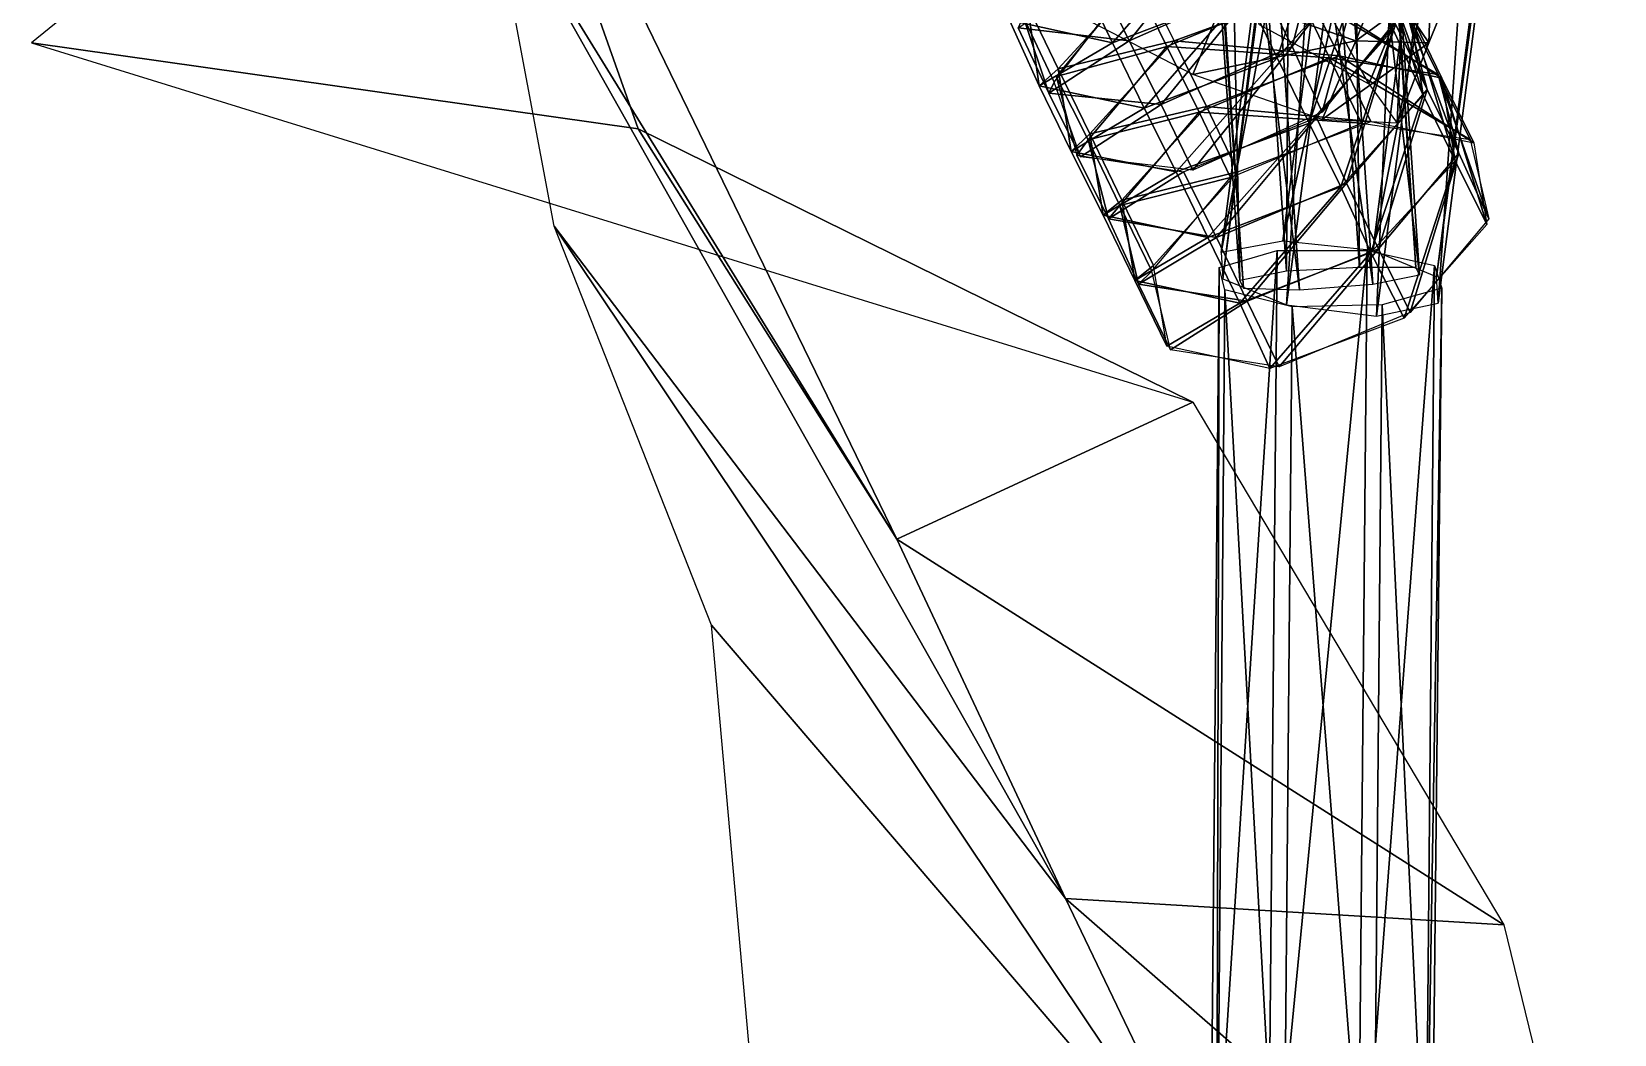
# Model space of a CAD drawing. Extents: x -6.8 to 6.8, y -29 to 29.
# Drawn here: x -1.732 to 0.38, y 0.529 to 1.867 of the extents above; entities that cross this region are included whole.
import ezdxf

# ---------------------------------------------------------------- set-up
doc = ezdxf.new("R2010")
doc.units = 0

msp = doc.modelspace()

# ---------------------------------------------------------------- linework, layer by layer
at = {"layer": 'flower_stems1', "color": 3}
for points in [[(-0.04992, 1.84729, 7.47528), (-0.09246, 1.93231, 7.54003), (0.00506, 2.05981, 7.43505)], [(-0.04992, 1.84729, 7.47528), (0.00506, 2.05981, 7.43505), (0.04754, 1.97357, 7.37005)], [(-0.06994, 1.83233, 7.48083), (-0.11242, 1.91979, 7.54504), (0.00006, 2.04229, 7.45257)], [(-0.06994, 1.83233, 7.48083), (0.00006, 2.04229, 7.45257), (0.04254, 1.95733, 7.38757)], [(-0.28997, 1.85229, 7.52008), (-0.33245, 1.93981, 7.58508), (-0.15417, 2.00732, 7.61004)], [(-0.26745, 1.85479, 7.53002), (-0.30993, 1.94232, 7.59503), (-0.13494, 2.01983, 7.60504)], [(-0.28997, 1.85229, 7.52008), (-0.15417, 2.00732, 7.61004), (-0.11242, 1.91979, 7.54504)], [(-0.26745, 1.85479, 7.53002), (-0.13494, 2.01983, 7.60504), (-0.09246, 1.93231, 7.54003)], [(0.13256, 1.85229, 7.26257), (0.13757, 2.00982, 7.10504), (0.09704, 1.90484, 7.08258)], [(0.13256, 1.85229, 7.26257), (0.17504, 1.95733, 7.28503), (0.13757, 2.00982, 7.10504)], [(0.05255, 1.7973, 7.06005), (-0.05242, 1.98431, 6.99255), (-0.09497, 1.87731, 6.97033)], [(0.05255, 1.7973, 7.06005), (0.09704, 1.90484, 7.08258), (-0.05242, 1.98431, 6.99255)], [(-0.00994, 1.75982, 7.41003), (-0.04992, 1.84729, 7.47528), (0.04754, 1.97357, 7.37005)], [(-0.00994, 1.75982, 7.41003), (0.04754, 1.97357, 7.37005), (0.09057, 1.88482, 7.30505)], [(0.13006, 1.78979, 7.24755), (0.08807, 1.87731, 7.31256), (0.06005, 1.98382, 7.15502)], [(0.13006, 1.78979, 7.24755), (0.06005, 1.98382, 7.15502), (0.10253, 1.89483, 7.09008)], [(0.12506, 1.78228, 7.25756), (0.06506, 1.9793, 7.16503), (0.10754, 1.89233, 7.10003)], [(0.12506, 1.78228, 7.25756), (0.08502, 1.86981, 7.32257), (0.06506, 1.9793, 7.16503)], [(-0.13995, 1.91479, 7.48004), (0.07781, 1.96331, 7.45007), (0.03503, 1.85479, 7.42755)], [(-0.02746, 1.74481, 7.41503), (-0.06994, 1.83233, 7.48083), (0.04254, 1.95733, 7.38757)], [(-0.02746, 1.74481, 7.41503), (0.04254, 1.95733, 7.38757), (0.08502, 1.86981, 7.32257)], [(0.03503, 1.85479, 7.42755), (0.07781, 1.96331, 7.45007), (0.17504, 1.95733, 7.28503)], [(0.03503, 1.85479, 7.42755), (0.17504, 1.95733, 7.28503), (0.13256, 1.85229, 7.26257)], [(-0.42742, 1.88232, 7.39007), (-0.33245, 1.93981, 7.58508), (-0.28997, 1.85229, 7.52008)], [(-0.41571, 1.87231, 7.41003), (-0.30993, 1.94232, 7.59503), (-0.26745, 1.85479, 7.53002)], [(-0.26995, 1.9273, 7.01757), (-0.40893, 1.88732, 7.18756), (-0.36743, 1.7998, 7.12255)], [(-0.24993, 1.93981, 7.01257), (-0.40344, 1.90234, 7.17004), (-0.36242, 1.81732, 7.10253)], [(-0.21746, 1.84729, 6.94757), (-0.25994, 1.93481, 7.01507), (-0.36492, 1.80731, 7.11254)], [(-0.20745, 1.85479, 6.94506), (-0.24993, 1.93981, 7.01257), (-0.36242, 1.81732, 7.10253)], [(-0.22497, 1.76983, 7.46508), (-0.26745, 1.85479, 7.53002), (-0.09246, 1.93231, 7.54003)], [(-0.04241, 1.91979, 6.96783), (-0.25994, 1.93481, 7.01507), (-0.21746, 1.84729, 6.94757)], [(-0.02996, 1.91979, 6.97277), (-0.24993, 1.93981, 7.01257), (-0.20745, 1.85479, 6.94506)], [(-0.22497, 1.76983, 7.46508), (-0.09246, 1.93231, 7.54003), (-0.04992, 1.84729, 7.47528)], [(-0.40344, 1.90234, 7.17004), (-0.42742, 1.88232, 7.39007), (-0.38745, 1.79479, 7.32507)], [(-0.36242, 1.81732, 7.10253), (-0.40344, 1.90234, 7.17004), (-0.38745, 1.79479, 7.32507)], [(-0.33245, 1.88732, 7.36505), (-0.13995, 1.91479, 7.48004), (-0.18243, 1.80981, 7.45776)], [(-0.24743, 1.76483, 7.45507), (-0.28997, 1.85229, 7.52008), (-0.11242, 1.91979, 7.54504)], [(-0.24743, 1.76483, 7.45507), (-0.11242, 1.91979, 7.54504), (-0.06994, 1.83233, 7.48083)], [(0.00006, 1.83233, 6.90008), (-0.04241, 1.91979, 6.96783), (-0.21746, 1.84729, 6.94757)], [(0.01257, 1.83483, 6.90753), (-0.02996, 1.91979, 6.97277), (-0.20745, 1.85479, 6.94506)], [(-0.18243, 1.80981, 7.45776), (-0.13995, 1.91479, 7.48004), (0.03503, 1.85479, 7.42755)], [(0.14508, 1.80981, 7.02508), (-0.04241, 1.91979, 6.96783), (0.00006, 1.83233, 6.90008)], [(0.14508, 1.80981, 7.02508), (0.10253, 1.89483, 7.09008), (-0.04241, 1.91979, 6.96783)], [(0.15002, 1.8048, 7.03503), (-0.02996, 1.91979, 6.97277), (0.01257, 1.83483, 6.90753)], [(0.15002, 1.8048, 7.03503), (0.10754, 1.89233, 7.10003), (-0.02996, 1.91979, 6.97277)], [(0.09002, 1.74481, 7.24005), (0.09704, 1.90484, 7.08258), (0.05255, 1.7973, 7.06005)], [(0.09002, 1.74481, 7.24005), (0.13256, 1.85229, 7.26257), (0.09704, 1.90484, 7.08258)], [(-0.38745, 1.79479, 7.32507), (-0.42742, 1.88232, 7.39007), (-0.28997, 1.85229, 7.52008)], [(-0.40893, 1.88732, 7.18756), (-0.41571, 1.87231, 7.41003), (-0.37493, 1.78479, 7.34503)], [(-0.36743, 1.7998, 7.12255), (-0.40893, 1.88732, 7.18756), (-0.37493, 1.78479, 7.34503)], [(0.17254, 1.70483, 7.18255), (0.13006, 1.78979, 7.24755), (0.10253, 1.89483, 7.09008)], [(0.17254, 1.70483, 7.18255), (0.10253, 1.89483, 7.09008), (0.14508, 1.80981, 7.02508)], [(0.16754, 1.69482, 7.19256), (0.12506, 1.78228, 7.25756), (0.10754, 1.89233, 7.10003)], [(0.16754, 1.69482, 7.19256), (0.10754, 1.89233, 7.10003), (0.15002, 1.8048, 7.03503)], [(-0.37493, 1.78479, 7.34503), (-0.41571, 1.87231, 7.41003), (-0.26745, 1.85479, 7.53002)], [(0.01507, 1.65979, 7.35003), (-0.02746, 1.74481, 7.41503), (0.08502, 1.86981, 7.32257)], [(0.02252, 1.66479, 7.34753), (-0.01745, 1.75231, 7.41253), (0.08807, 1.87731, 7.31256)], [(0.01507, 1.65979, 7.35003), (0.08502, 1.86981, 7.32257), (0.12506, 1.78228, 7.25756)], [(0.02252, 1.66479, 7.34753), (0.08807, 1.87731, 7.31256), (0.13006, 1.78979, 7.24755)], [(-0.38745, 1.79479, 7.32507), (-0.28997, 1.85229, 7.52008), (-0.24743, 1.76483, 7.45507)], [(-0.37493, 1.78479, 7.34503), (-0.26745, 1.85479, 7.53002), (-0.22497, 1.76983, 7.46508)], [(-0.21746, 1.84729, 6.94757), (-0.36492, 1.80731, 7.11254), (-0.32244, 1.72283, 7.04754)], [(-0.20745, 1.85479, 6.94506), (-0.36242, 1.81732, 7.10253), (-0.31994, 1.73083, 7.03753)], [(-0.17419, 1.75982, 6.88256), (-0.21746, 1.84729, 6.94757), (-0.32244, 1.72283, 7.04754)], [(-0.16442, 1.76733, 6.88006), (-0.20745, 1.85479, 6.94506), (-0.31994, 1.73083, 7.03753)], [(-0.18243, 1.68231, 7.39758), (-0.22497, 1.76983, 7.46508), (-0.04992, 1.84729, 7.47528)], [(0.00006, 1.83233, 6.90008), (-0.21746, 1.84729, 6.94757), (-0.17419, 1.75982, 6.88256)], [(0.01257, 1.83483, 6.90753), (-0.20745, 1.85479, 6.94506), (-0.16442, 1.76733, 6.88006)], [(-0.18243, 1.80981, 7.45776), (0.03503, 1.85479, 7.42755), (-0.00994, 1.74981, 7.40502)], [(-0.18243, 1.68231, 7.39758), (-0.04992, 1.84729, 7.47528), (-0.00994, 1.75982, 7.41003)], [(-0.00994, 1.74981, 7.40502), (0.03503, 1.85479, 7.42755), (0.13256, 1.85229, 7.26257)], [(-0.00994, 1.74981, 7.40502), (0.13256, 1.85229, 7.26257), (0.09002, 1.74481, 7.24005)], [(-0.36242, 1.81732, 7.10253), (-0.38745, 1.79479, 7.32507), (-0.34497, 1.70733, 7.26007)], [(-0.31994, 1.73083, 7.03753), (-0.36242, 1.81732, 7.10253), (-0.34497, 1.70733, 7.26007)], [(-0.20495, 1.6798, 7.38757), (-0.24743, 1.76483, 7.45507), (-0.06994, 1.83233, 7.48083)], [(-0.20495, 1.6798, 7.38757), (-0.06994, 1.83233, 7.48083), (-0.02746, 1.74481, 7.41503)], [(0.04254, 1.74481, 6.83508), (0.00006, 1.83233, 6.90008), (-0.17419, 1.75982, 6.88256)], [(0.05505, 1.74731, 6.84008), (0.01257, 1.83483, 6.90753), (-0.16442, 1.76733, 6.88006)], [(0.18756, 1.72332, 6.96105), (0.14508, 1.80981, 7.02508), (0.00006, 1.83233, 6.90008)], [(0.18756, 1.72332, 6.96105), (0.00006, 1.83233, 6.90008), (0.04254, 1.74481, 6.83508)], [(0.19256, 1.71856, 6.97106), (0.15002, 1.8048, 7.03503), (0.01257, 1.83483, 6.90753)], [(0.19256, 1.71856, 6.97106), (0.01257, 1.83483, 6.90753), (0.05505, 1.74731, 6.84008)], [(-0.36743, 1.7998, 7.12255), (-0.37493, 1.78479, 7.34503), (-0.33245, 1.69982, 7.28002)], [(-0.32244, 1.72283, 7.04754), (-0.36492, 1.80731, 7.11254), (-0.33746, 1.70233, 7.27008)], [(0.21252, 1.6173, 7.11755), (0.17254, 1.70483, 7.18255), (0.14508, 1.80981, 7.02508)], [(0.21252, 1.6173, 7.11755), (0.14508, 1.80981, 7.02508), (0.18756, 1.72332, 6.96105)], [(0.21002, 1.6098, 7.12506), (0.16754, 1.69482, 7.19256), (0.15002, 1.8048, 7.03503)], [(0.21002, 1.6098, 7.12506), (0.15002, 1.8048, 7.03503), (0.19256, 1.71856, 6.97106)], [(-0.34497, 1.70733, 7.26007), (-0.38745, 1.79479, 7.32507), (-0.24743, 1.76483, 7.45507)], [(-0.33245, 1.69982, 7.28002), (-0.37493, 1.78479, 7.34503), (-0.22497, 1.76983, 7.46508)], [(0.05505, 1.57232, 7.28503), (0.01507, 1.65979, 7.35003), (0.12506, 1.78228, 7.25756)], [(0.06506, 1.57733, 7.28253), (0.02252, 1.66479, 7.34753), (0.13006, 1.78979, 7.24755)], [(0.05505, 1.57232, 7.28503), (0.12506, 1.78228, 7.25756), (0.16754, 1.69482, 7.19256)], [(0.06506, 1.57733, 7.28253), (0.13006, 1.78979, 7.24755), (0.17254, 1.70483, 7.18255)], [(-0.34497, 1.70733, 7.26007), (-0.24743, 1.76483, 7.45507), (-0.20495, 1.6798, 7.38757)], [(-0.33245, 1.69982, 7.28002), (-0.22497, 1.76983, 7.46508), (-0.18243, 1.68231, 7.39758)], [(-0.17419, 1.75982, 6.88256), (-0.32244, 1.72283, 7.04754), (-0.27996, 1.63482, 6.98254)], [(-0.16442, 1.76733, 6.88006), (-0.31994, 1.73083, 7.03753), (-0.27746, 1.64233, 6.9743)], [(-0.13244, 1.6723, 6.81756), (-0.17419, 1.75982, 6.88256), (-0.27996, 1.63482, 6.98254)], [(-0.12243, 1.6798, 6.81506), (-0.16442, 1.76733, 6.88006), (-0.27746, 1.64233, 6.9743)], [(0.04254, 1.74481, 6.83508), (-0.17419, 1.75982, 6.88256), (-0.13244, 1.6723, 6.81756)], [(0.05505, 1.74731, 6.84008), (-0.16442, 1.76733, 6.88006), (-0.12243, 1.6798, 6.81506)], [(-0.16247, 1.59234, 7.32257), (-0.20495, 1.6798, 7.38757), (-0.02746, 1.74481, 7.41503)], [(-0.15118, 1.59234, 7.32757), (-0.19494, 1.6798, 7.39508), (-0.01745, 1.75231, 7.41253)], [(-0.16247, 1.59234, 7.32257), (-0.02746, 1.74481, 7.41503), (0.01507, 1.65979, 7.35003)], [(-0.15118, 1.59234, 7.32757), (-0.01745, 1.75231, 7.41253), (0.02252, 1.66479, 7.34753)], [(-0.31994, 1.73083, 7.03753), (-0.34497, 1.70733, 7.26007), (-0.30242, 1.62231, 7.19506)], [(-0.32244, 1.72283, 7.04754), (-0.33746, 1.70233, 7.27008), (-0.29492, 1.6173, 7.20507)], [(-0.27996, 1.63482, 6.98254), (-0.32244, 1.72283, 7.04754), (-0.29492, 1.6173, 7.20507)], [(-0.27746, 1.64233, 6.9743), (-0.31994, 1.73083, 7.03753), (-0.30242, 1.62231, 7.19506)], [(-0.30242, 1.62231, 7.19506), (-0.34497, 1.70733, 7.26007), (-0.20495, 1.6798, 7.38757)], [(-0.29492, 1.6173, 7.20507), (-0.33746, 1.70233, 7.27008), (-0.19494, 1.6798, 7.39508)], [(0.09954, 1.4848, 7.21978), (0.05505, 1.57232, 7.28503), (0.16754, 1.69482, 7.19256)], [(0.10754, 1.4923, 7.21728), (0.06506, 1.57733, 7.28253), (0.17254, 1.70483, 7.18255)], [(0.09954, 1.4848, 7.21978), (0.16754, 1.69482, 7.19256), (0.21002, 1.6098, 7.12506)], [(0.10754, 1.4923, 7.21728), (0.17254, 1.70483, 7.18255), (0.21252, 1.6173, 7.11755)], [(-0.30242, 1.62231, 7.19506), (-0.20495, 1.6798, 7.38757), (-0.16247, 1.59234, 7.32257)], [(-0.29492, 1.6173, 7.20507), (-0.19494, 1.6798, 7.39508), (-0.15118, 1.59234, 7.32757)], [(-0.13244, 1.6723, 6.81756), (-0.27996, 1.63482, 6.98254), (-0.23742, 1.5473, 6.91754)], [(-0.12243, 1.6798, 6.81506), (-0.27746, 1.64233, 6.9743), (-0.23492, 1.5548, 6.90753)], [(-0.11993, 1.50482, 7.25756), (-0.16247, 1.59234, 7.32257), (0.01507, 1.65979, 7.35003)], [(-0.10992, 1.50732, 7.26257), (-0.15118, 1.59234, 7.32757), (0.02252, 1.66479, 7.34753)], [(-0.11993, 1.50482, 7.25756), (0.01507, 1.65979, 7.35003), (0.05505, 1.57232, 7.28503)], [(-0.10992, 1.50732, 7.26257), (0.02252, 1.66479, 7.34753), (0.06506, 1.57733, 7.28253)], [(-0.27746, 1.64233, 6.9743), (-0.30242, 1.62231, 7.19506), (-0.25994, 1.53479, 7.13006)], [(-0.27996, 1.63482, 6.98254), (-0.29492, 1.6173, 7.20507), (-0.25494, 1.52984, 7.14007)], [(-0.23742, 1.5473, 6.91754), (-0.27996, 1.63482, 6.98254), (-0.25494, 1.52984, 7.14007)], [(-0.23492, 1.5548, 6.90753), (-0.27746, 1.64233, 6.9743), (-0.25994, 1.53479, 7.13006)], [(-0.25994, 1.53479, 7.13006), (-0.30242, 1.62231, 7.19506), (-0.16247, 1.59234, 7.32257)], [(-0.25494, 1.52984, 7.14007), (-0.29492, 1.6173, 7.20507), (-0.15118, 1.59234, 7.32757)], [(-0.25994, 1.53479, 7.13006), (-0.16247, 1.59234, 7.32257), (-0.11993, 1.50482, 7.25756)], [(-0.25494, 1.52984, 7.14007), (-0.15118, 1.59234, 7.32757), (-0.10992, 1.50732, 7.26257)], [(-0.07995, 1.41729, 7.19256), (-0.11993, 1.50482, 7.25756), (0.05505, 1.57232, 7.28503)], [(-0.06744, 1.41979, 7.19757), (-0.10992, 1.50732, 7.26257), (0.06506, 1.57733, 7.28253)], [(-0.07995, 1.41729, 7.19256), (0.05505, 1.57232, 7.28503), (0.09954, 1.4848, 7.21978)], [(-0.06744, 1.41979, 7.19757), (0.06506, 1.57733, 7.28253), (0.10754, 1.4923, 7.21728)], [(-0.23492, 1.5548, 6.90753), (-0.25994, 1.53479, 7.13006), (-0.21746, 1.44732, 7.06506)], [(-0.23742, 1.5473, 6.91754), (-0.25494, 1.52984, 7.14007), (-0.21246, 1.44232, 7.07507)], [(-0.21746, 1.44732, 7.06506), (-0.25994, 1.53479, 7.13006), (-0.11993, 1.50482, 7.25756)], [(-0.21246, 1.44232, 7.07507), (-0.25494, 1.52984, 7.14007), (-0.10992, 1.50732, 7.26257)], [(-0.21746, 1.44732, 7.06506), (-0.11993, 1.50482, 7.25756), (-0.07995, 1.41729, 7.19256)], [(-0.21246, 1.44232, 7.07507), (-0.10992, 1.50732, 7.26257), (-0.06744, 1.41979, 7.19757)]]:
    msp.add_3dface(points, dxfattribs=at)
at = {"layer": 'leaves2', "color": 3}
for points in [[(-1.13494, 2.33734, 3.32507), (-1.73242, 1.85229, 1.74755), (-0.92285, 1.7373, 2.74005)], [(-1.12243, 2.07482, 4.42254), (-1.13494, 2.33734, 3.32507), (-0.57745, 1.18981, 3.87005)], [(-0.57745, 1.18981, 3.87005), (-1.13494, 2.33734, 3.32507), (-0.92285, 1.7373, 2.74005)], [(-1.03497, 1.60729, 5.37005), (-1.12243, 2.07482, 4.42254), (-0.35247, 0.70983, 4.77258)], [(-0.35247, 0.70983, 4.77258), (-1.12243, 2.07482, 4.42254), (-0.57745, 1.18981, 3.87005)], [(-1.73242, 1.85229, 1.74755), (-0.18243, 1.37231, 2.58007), (-0.92285, 1.7373, 2.74005)], [(-0.92285, 1.7373, 2.74005), (-0.18243, 1.37231, 2.58007), (-0.57745, 1.18981, 3.87005)], [(-0.14746, 0.28228, 5.57507), (-1.03497, 1.60729, 5.37005), (-0.35247, 0.70983, 4.77258)], [(-0.14746, 0.28228, 5.57507), (-0.82495, 1.07482, 6.03753), (-1.03497, 1.60729, 5.37005)], [(-0.57745, 1.18981, 3.87005), (-0.18243, 1.37231, 2.58007), (0.23254, 0.6748, 3.34503)], [(0.23254, 0.6748, 3.34503), (-0.35247, 0.70983, 4.77258), (-0.57745, 1.18981, 3.87005)], [(-0.14746, 0.28228, 5.57507), (-0.75744, 0.31732, 6.13256), (-0.82495, 1.07482, 6.03753)], [(-0.35247, 0.70983, 4.77258), (0.23254, 0.6748, 3.34503), (0.38006, 0.06982, 4.21752)], [(0.38006, 0.06982, 4.21752), (-0.14746, 0.28228, 5.57507), (-0.35247, 0.70983, 4.77258)]]:
    msp.add_3dface(points, dxfattribs=at)
at = {"layer": 'stems3', "color": 3}
for points in [[(-0.14495, 1.57232, 7.05004), (0.03002, 2.9223, 6.63256), (0.11254, 2.93981, 6.71929)], [(-0.14495, 1.57232, 7.05004), (0.11254, 2.93981, 6.71929), (-0.06243, 1.58734, 7.13757)], [(-0.06243, 1.58734, 7.13757), (0.11254, 2.93981, 6.71929), (0.23254, 2.9248, 6.72631)], [(-0.14245, 1.53729, 6.93756), (0.03002, 2.9223, 6.63256), (-0.14495, 1.57232, 7.05004)], [(-0.14245, 1.53729, 6.93756), (0.03253, 2.88732, 6.51757), (0.03002, 2.9223, 6.63256)], [(-0.06243, 1.58734, 7.13757), (0.23254, 2.9248, 6.72631), (0.05755, 1.57482, 7.14257)], [(0.05755, 1.57482, 7.14257), (0.23254, 2.9248, 6.72631), (0.31756, 2.88983, 6.65008)], [(-0.05743, 1.50231, 6.86004), (0.03253, 2.88732, 6.51757), (-0.14245, 1.53729, 6.93756)], [(-0.05743, 1.50231, 6.86004), (0.12005, 2.85229, 6.44256), (0.03253, 2.88732, 6.51757)], [(0.05755, 1.57482, 7.14257), (0.31756, 2.88983, 6.65008), (0.14257, 1.53979, 7.06756)], [(0.14257, 1.53979, 7.06756), (0.31756, 2.88983, 6.65008), (0.32006, 2.85479, 6.53503)], [(-0.11993, 1.53479, 7.04254), (-0.20996, 2.84979, 6.90753), (-0.14746, 2.8623, 6.98229)], [(-0.05743, 1.5473, 7.11505), (-0.14746, 2.8623, 6.98229), (-0.04992, 2.86981, 6.98754)], [(-0.11993, 1.53479, 7.04254), (-0.14746, 2.8623, 6.98229), (-0.05743, 1.5473, 7.11505)], [(-0.05743, 1.5473, 7.11505), (-0.04992, 2.86981, 6.98754), (0.04003, 1.5523, 7.12255)], [(0.06256, 1.4873, 6.86755), (0.12005, 2.85229, 6.44256), (-0.05743, 1.50231, 6.86004)], [(0.04003, 1.5523, 7.12255), (-0.04992, 2.86981, 6.98754), (0.02502, 2.8673, 6.92254)], [(0.12005, 1.54229, 6.96179), (0.03002, 2.85729, 6.82507), (-0.03247, 2.84478, 6.75256)], [(0.11505, 1.5523, 7.05755), (0.02502, 2.8673, 6.92254), (0.03002, 2.85729, 6.82507)], [(0.04003, 1.5523, 7.12255), (0.02502, 2.8673, 6.92254), (0.11505, 1.5523, 7.05755)], [(0.11505, 1.5523, 7.05755), (0.03002, 2.85729, 6.82507), (0.12005, 1.54229, 6.96179)], [(0.06256, 1.4873, 6.86755), (0.23754, 2.83984, 6.44757), (0.12005, 2.85229, 6.44256)], [(0.14257, 1.53979, 7.06756), (0.32006, 2.85479, 6.53503), (0.14508, 1.50482, 6.95257)], [(0.14508, 1.50482, 6.95257), (0.32006, 2.85479, 6.53503), (0.23754, 2.83984, 6.44757)], [(-0.11492, 1.52484, 6.94506), (-0.20996, 2.84979, 6.90753), (-0.11993, 1.53479, 7.04254)], [(-0.11492, 1.52484, 6.94506), (-0.20495, 2.83984, 6.81005), (-0.20996, 2.84979, 6.90753)], [(-0.03997, 1.52233, 6.88256), (-0.12994, 2.83734, 6.74755), (-0.20495, 2.83984, 6.81005)], [(-0.03997, 1.52233, 6.88256), (-0.20495, 2.83984, 6.81005), (-0.11492, 1.52484, 6.94506)], [(0.05755, 1.52984, 6.88757), (-0.03247, 2.84478, 6.75256), (-0.12994, 2.83734, 6.74755)], [(0.05755, 1.52984, 6.88757), (-0.12994, 2.83734, 6.74755), (-0.03997, 1.52233, 6.88256)], [(0.12005, 1.54229, 6.96179), (-0.03247, 2.84478, 6.75256), (0.05755, 1.52984, 6.88757)], [(0.14508, 1.50482, 6.95257), (0.23754, 2.83984, 6.44757), (0.06256, 1.4873, 6.86755)], [(-0.15997, 0.18231, 7.40753), (-0.14746, 1.5523, 7.05004), (-0.06994, 1.57482, 7.13757)], [(-0.15997, 0.18231, 7.40753), (-0.06994, 1.57482, 7.13757), (-0.08245, 0.20733, 7.49505)], [(-0.08245, 0.20733, 7.49505), (-0.06994, 1.57482, 7.13757), (0.05004, 1.57482, 7.14508)], [(-0.08245, 0.20733, 7.49505), (0.05004, 1.57482, 7.14508), (0.03753, 0.20483, 7.50506)], [(0.03753, 0.20483, 7.50506), (0.05004, 1.57482, 7.14508), (0.14007, 1.5548, 7.07006)], [(-0.15118, 0.14233, 7.29504), (-0.14746, 1.5523, 7.05004), (-0.15997, 0.18231, 7.40753)], [(-0.15118, 0.14233, 7.29504), (-0.13995, 1.52233, 6.93255), (-0.14746, 1.5523, 7.05004)], [(0.03753, 0.20483, 7.50506), (0.14007, 1.5548, 7.07006), (0.12756, 0.1773, 7.43255)], [(0.12756, 0.1773, 7.43255), (0.14007, 1.5548, 7.07006), (0.15002, 1.52484, 6.95507)], [(-0.06243, 0.1148, 7.22229), (-0.13995, 1.52233, 6.93255), (-0.15118, 0.14233, 7.29504)], [(-0.06243, 0.1148, 7.22229), (-0.04992, 1.49981, 6.85754), (-0.13995, 1.52233, 6.93255)], [(0.13507, 0.13732, 7.31756), (0.15002, 1.52484, 6.95507), (0.07006, 1.50231, 6.86755)], [(0.12756, 0.1773, 7.43255), (0.15002, 1.52484, 6.95507), (0.13507, 0.13732, 7.31756)], [(0.05755, 0.1123, 7.23205), (0.07006, 1.50231, 6.86755), (-0.04992, 1.49981, 6.85754)], [(0.13507, 0.13732, 7.31756), (0.07006, 1.50231, 6.86755), (0.05755, 0.1123, 7.23205)], [(0.05755, 0.1123, 7.23205), (-0.04992, 1.49981, 6.85754), (-0.06243, 0.1148, 7.22229)]]:
    msp.add_3dface(points, dxfattribs=at)

doc.saveas('drawing.dxf')
